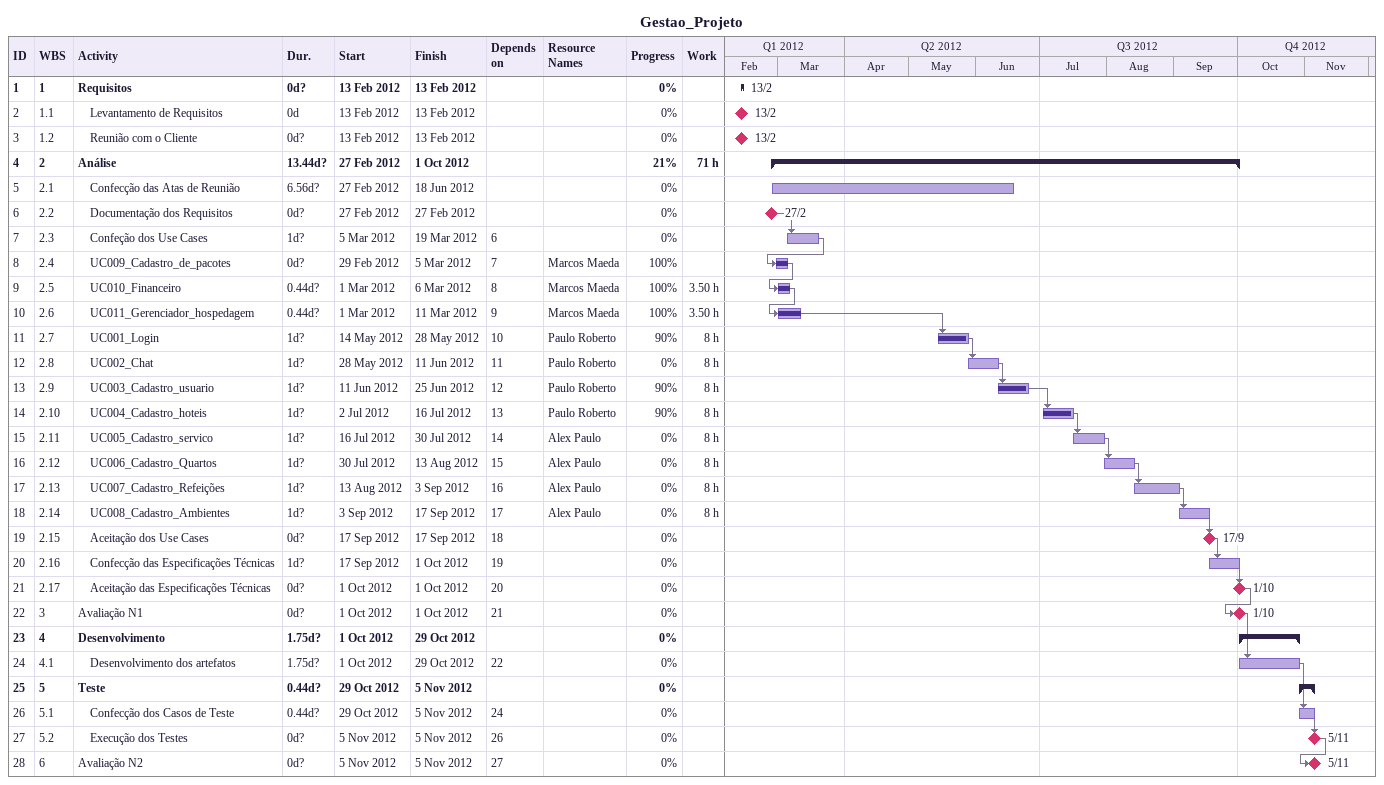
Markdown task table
Gestao_Projeto

| ID | WBS | Task | Duration | Start | Finish | Predecessors | Resources | % complete | Work (h) |
|---|---|---|---|---|---|---|---|---|---|
| 1 | 1 | **Requisitos** | 0d? | 2012-02-13 | 2012-02-13 |  |  | 0 |  |
| 2 | 1.1 | Levantamento de Requisitos | 0d | 2012-02-13 | 2012-02-13 |  |  | 0 |  |
| 3 | 1.2 | Reunião com o Cliente | 0d? | 2012-02-13 | 2012-02-13 |  |  | 0 |  |
| 4 | 2 | **Análise** | 13.44d? | 2012-02-27 | 2012-10-01 |  |  | 21 | 71 |
| 5 | 2.1 | Confecção das Atas de Reunião | 6.56d? | 2012-02-27 | 2012-06-18 |  |  | 0 |  |
| 6 | 2.2 | Documentação dos Requisitos | 0d? | 2012-02-27 | 2012-02-27 |  |  | 0 |  |
| 7 | 2.3 | Confeção dos Use Cases | 1d? | 2012-03-05 | 2012-03-19 | 6 |  | 0 |  |
| 8 | 2.4 | UC009_Cadastro_de_pacotes | 0d? | 2012-02-29 | 2012-03-05 | 7 | Marcos Maeda | 100 |  |
| 9 | 2.5 | UC010_Financeiro | 0.44d? | 2012-03-01 | 2012-03-06 | 8 | Marcos Maeda | 100 | 3.50 |
| 10 | 2.6 | UC011_Gerenciador_hospedagem | 0.44d? | 2012-03-01 | 2012-03-11 | 9 | Marcos Maeda | 100 | 3.50 |
| 11 | 2.7 | UC001_Login | 1d? | 2012-05-14 | 2012-05-28 | 10 | Paulo Roberto | 90 | 8 |
| 12 | 2.8 | UC002_Chat | 1d? | 2012-05-28 | 2012-06-11 | 11 | Paulo Roberto | 0 | 8 |
| 13 | 2.9 | UC003_Cadastro_usuario | 1d? | 2012-06-11 | 2012-06-25 | 12 | Paulo Roberto | 90 | 8 |
| 14 | 2.10 | UC004_Cadastro_hoteis | 1d? | 2012-07-02 | 2012-07-16 | 13 | Paulo Roberto | 90 | 8 |
| 15 | 2.11 | UC005_Cadastro_servico | 1d? | 2012-07-16 | 2012-07-30 | 14 | Alex Paulo | 0 | 8 |
| 16 | 2.12 | UC006_Cadastro_Quartos | 1d? | 2012-07-30 | 2012-08-13 | 15 | Alex Paulo | 0 | 8 |
| 17 | 2.13 | UC007_Cadastro_Refeições | 1d? | 2012-08-13 | 2012-09-03 | 16 | Alex Paulo | 0 | 8 |
| 18 | 2.14 | UC008_Cadastro_Ambientes | 1d? | 2012-09-03 | 2012-09-17 | 17 | Alex Paulo | 0 | 8 |
| 19 | 2.15 | Aceitação dos Use Cases | 0d? | 2012-09-17 | 2012-09-17 | 18 |  | 0 |  |
| 20 | 2.16 | Confecção das Especificações Técnicas | 1d? | 2012-09-17 | 2012-10-01 | 19 |  | 0 |  |
| 21 | 2.17 | Aceitação das Especificações Técnicas | 0d? | 2012-10-01 | 2012-10-01 | 20 |  | 0 |  |
| 22 | 3 | Avaliação N1 | 0d? | 2012-10-01 | 2012-10-01 | 21 |  | 0 |  |
| 23 | 4 | **Desenvolvimento** | 1.75d? | 2012-10-01 | 2012-10-29 |  |  | 0 |  |
| 24 | 4.1 | Desenvolvimento dos artefatos | 1.75d? | 2012-10-01 | 2012-10-29 | 22 |  | 0 |  |
| 25 | 5 | **Teste** | 0.44d? | 2012-10-29 | 2012-11-05 |  |  | 0 |  |
| 26 | 5.1 | Confecção dos Casos de Teste | 0.44d? | 2012-10-29 | 2012-11-05 | 24 |  | 0 |  |
| 27 | 5.2 | Execução dos Testes | 0d? | 2012-11-05 | 2012-11-05 | 26 |  | 0 |  |
| 28 | 6 | Avaliação N2 | 0d? | 2012-11-05 | 2012-11-05 | 27 |  | 0 |  |
